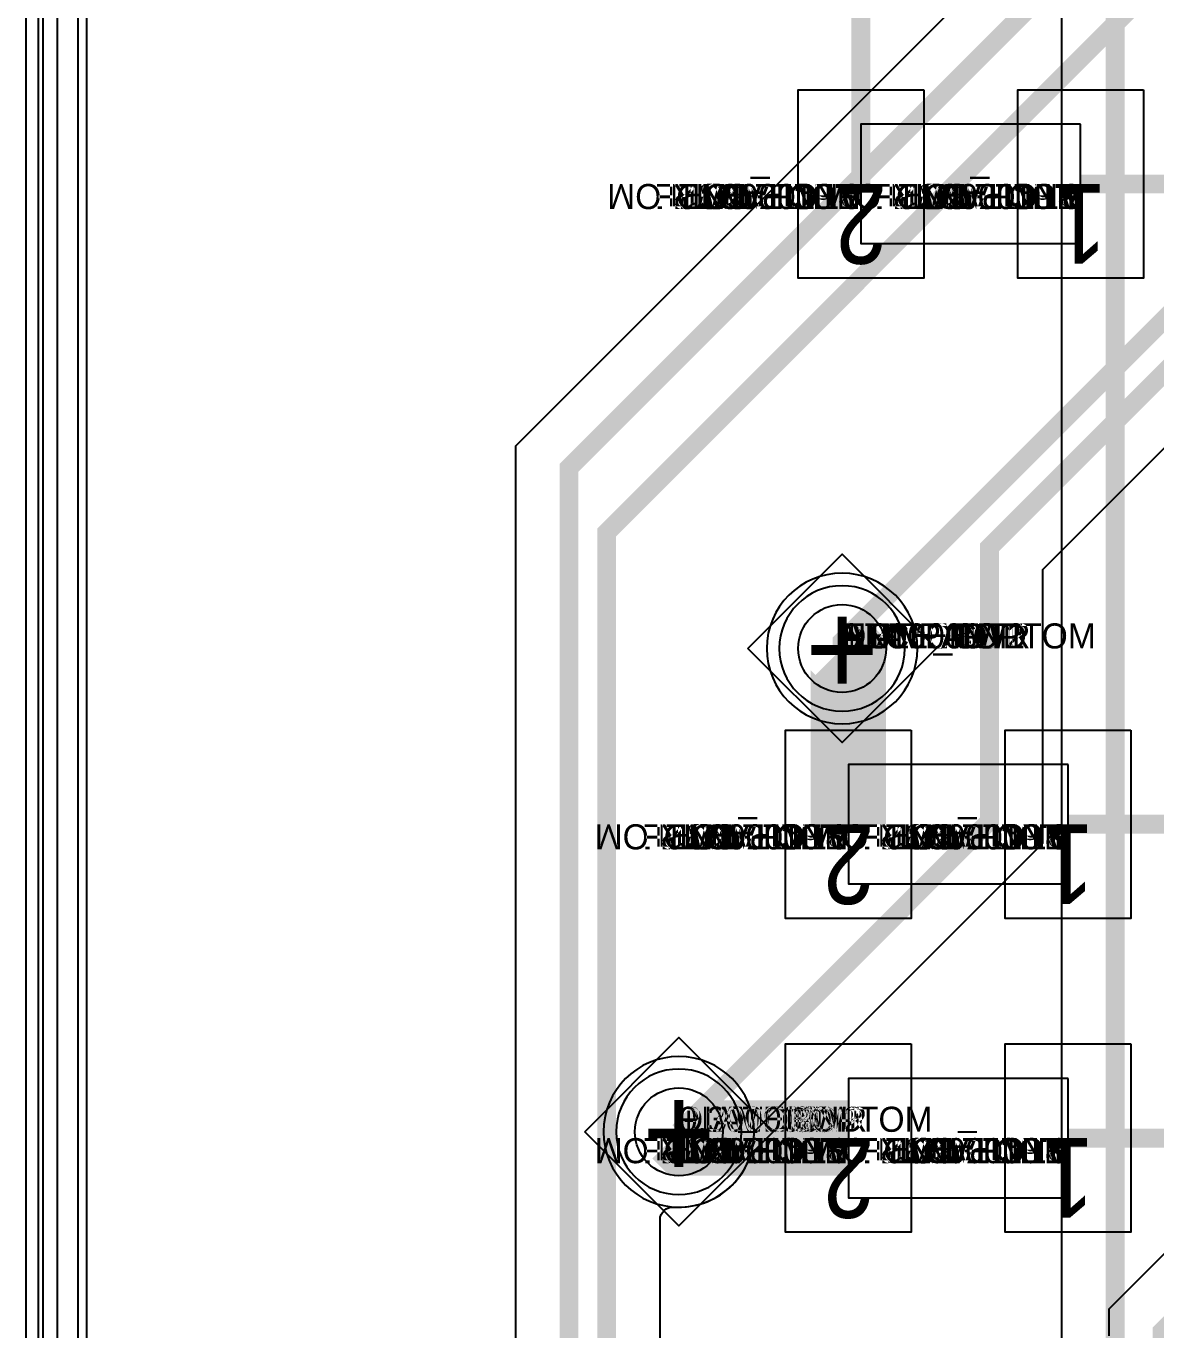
# Model space of a CAD drawing. Extents: x 0 to 323, y 0 to 320.
# Drawn here: x 0 to 9, y 44.57 to 54.96 of the extents above; entities that cross this region are included whole.
import ezdxf
from ezdxf.enums import TextEntityAlignment as Align

# ---------------------------------------------------------------- set-up
doc = ezdxf.new("R2010")
doc.units = 0
doc.header["$MEASUREMENT"] = 0
doc.layers.get('0').update_dxf_attribs({"linetype": 'CONTINUOUS'})
for name, color, linetype in [('BOARD_GEOMETRY_OUTLINE', 1, 'CONTINUOUS'), ('CDN_FIGURES', 7, 'CONTINUOUS'), ('ETCH_BOTTOM', 7, 'CONTINUOUS'), ('ETCH_GND', 3, 'CONTINUOUS'), ('ETCH_INT1', 4, 'CONTINUOUS'), ('ETCH_INT2', 5, 'CONTINUOUS'), ('ETCH_PWR', 6, 'CONTINUOUS'), ('ETCH_TOP', 2, 'CONTINUOUS'), ('MANUFACTURING_NCLEGEND-1-6', 8, 'CONTINUOUS'), ('PACKAGE_GEOMETRY_ASSEMBLY_TOP', 11, 'CONTINUOUS'), ('PACKAGE_GEOMETRY_PIN_NUMBER', 9, 'CONTINUOUS')]:
    doc.layers.add(name, color=color, linetype=linetype)

# ---------------------------------------------------------------- blocks, each defined once
blk = doc.blocks.new('PAD_INFO')
for tag in ['SHAPE_TYPE', 'PAD_HEIGHT', 'PAD_LAYER', 'PAD_TYPE', 'PAD_WIDTH']:
    blk.add_attdef(tag, (0, 0), '', height=0.2)
at = {"flags": 2}
blk.add_attdef('CDN_TYPE', (0, 0), '', height=0.2, dxfattribs=at)
blk = doc.blocks.new('DRILL_INFO')
at = {"flags": 2}
blk.add_attdef('CDN_TYPE', (0, 0), '', height=0.2, dxfattribs=at)
for tag in ['FSHAPE', 'FCHAR', 'DRILL_HEIGHT', 'DIAMETER', 'PLATED', 'DRILL_WIDTH']:
    blk.add_attdef(tag, (0, 0), '', height=0.2)
blk = doc.blocks.new('VIA0700X0300')
at = {"layer": 'ETCH_BOTTOM'}
blk.add_circle((0, 0), 0.35, dxfattribs=at)
at = {"layer": 'ETCH_GND'}
blk.add_circle((0, 0), 0.35, dxfattribs=at)
at = {"layer": 'ETCH_INT1'}
blk.add_circle((0, 0), 0.35, dxfattribs=at)
at = {"layer": 'ETCH_INT2'}
blk.add_circle((0, 0), 0.35, dxfattribs=at)
at = {"layer": 'ETCH_PWR'}
blk.add_circle((0, 0), 0.35, dxfattribs=at)
at = {"layer": 'ETCH_TOP'}
blk.add_circle((0, 0), 0.35, dxfattribs=at)
ref = blk.add_blockref('PAD_INFO', (0, 0))
ref.add_attrib('PAD_LAYER', 'ETCH_TOP', (0, 0), dxfattribs={"height": 0.2})
ref.add_attrib('SHAPE_TYPE', 'NULL', (0, 0), dxfattribs={"height": 0.2})
ref.add_attrib('PAD_TYPE', 'ANTIPAD', (0, 0), dxfattribs={"height": 0.2})
ref.add_attrib('PAD_WIDTH', '0.000000', (0, 0), dxfattribs={"height": 0.2})
ref.add_attrib('PAD_HEIGHT', '0.000000', (0, 0), dxfattribs={"height": 0.2})
ref = blk.add_blockref('PAD_INFO', (0, 0))
ref.add_attrib('PAD_LAYER', 'ETCH_GND', (0, 0), dxfattribs={"height": 0.2})
ref.add_attrib('SHAPE_TYPE', 'NULL', (0, 0), dxfattribs={"height": 0.2})
ref.add_attrib('PAD_TYPE', 'ANTIPAD', (0, 0), dxfattribs={"height": 0.2})
ref.add_attrib('PAD_WIDTH', '0.000000', (0, 0), dxfattribs={"height": 0.2})
ref.add_attrib('PAD_HEIGHT', '0.000000', (0, 0), dxfattribs={"height": 0.2})
ref = blk.add_blockref('PAD_INFO', (0, 0))
ref.add_attrib('PAD_LAYER', 'ETCH_INT1', (0, 0), dxfattribs={"height": 0.2})
ref.add_attrib('SHAPE_TYPE', 'NULL', (0, 0), dxfattribs={"height": 0.2})
ref.add_attrib('PAD_TYPE', 'ANTIPAD', (0, 0), dxfattribs={"height": 0.2})
ref.add_attrib('PAD_WIDTH', '0.000000', (0, 0), dxfattribs={"height": 0.2})
ref.add_attrib('PAD_HEIGHT', '0.000000', (0, 0), dxfattribs={"height": 0.2})
ref = blk.add_blockref('PAD_INFO', (0, 0))
ref.add_attrib('PAD_LAYER', 'ETCH_INT2', (0, 0), dxfattribs={"height": 0.2})
ref.add_attrib('SHAPE_TYPE', 'NULL', (0, 0), dxfattribs={"height": 0.2})
ref.add_attrib('PAD_TYPE', 'ANTIPAD', (0, 0), dxfattribs={"height": 0.2})
ref.add_attrib('PAD_WIDTH', '0.000000', (0, 0), dxfattribs={"height": 0.2})
ref.add_attrib('PAD_HEIGHT', '0.000000', (0, 0), dxfattribs={"height": 0.2})
ref = blk.add_blockref('PAD_INFO', (0, 0))
ref.add_attrib('PAD_LAYER', 'ETCH_PWR', (0, 0), dxfattribs={"height": 0.2})
ref.add_attrib('SHAPE_TYPE', 'NULL', (0, 0), dxfattribs={"height": 0.2})
ref.add_attrib('PAD_TYPE', 'ANTIPAD', (0, 0), dxfattribs={"height": 0.2})
ref.add_attrib('PAD_WIDTH', '0.000000', (0, 0), dxfattribs={"height": 0.2})
ref.add_attrib('PAD_HEIGHT', '0.000000', (0, 0), dxfattribs={"height": 0.2})
ref = blk.add_blockref('PAD_INFO', (0, 0))
ref.add_attrib('PAD_LAYER', 'ETCH_BOTTOM', (0, 0), dxfattribs={"height": 0.2})
ref.add_attrib('SHAPE_TYPE', 'NULL', (0, 0), dxfattribs={"height": 0.2})
ref.add_attrib('PAD_TYPE', 'ANTIPAD', (0, 0), dxfattribs={"height": 0.2})
ref.add_attrib('PAD_WIDTH', '0.000000', (0, 0), dxfattribs={"height": 0.2})
ref.add_attrib('PAD_HEIGHT', '0.000000', (0, 0), dxfattribs={"height": 0.2})
ref = blk.add_blockref('PAD_INFO', (0, 0))
ref.add_attrib('PAD_LAYER', 'ETCH_TOP', (0, 0), dxfattribs={"height": 0.2})
ref.add_attrib('SHAPE_TYPE', 'NULL', (0, 0), dxfattribs={"height": 0.2})
ref.add_attrib('PAD_TYPE', 'THERMAL', (0, 0), dxfattribs={"height": 0.2})
ref.add_attrib('PAD_WIDTH', '0.000000', (0, 0), dxfattribs={"height": 0.2})
ref.add_attrib('PAD_HEIGHT', '0.000000', (0, 0), dxfattribs={"height": 0.2})
ref = blk.add_blockref('PAD_INFO', (0, 0))
ref.add_attrib('PAD_LAYER', 'ETCH_GND', (0, 0), dxfattribs={"height": 0.2})
ref.add_attrib('SHAPE_TYPE', 'NULL', (0, 0), dxfattribs={"height": 0.2})
ref.add_attrib('PAD_TYPE', 'THERMAL', (0, 0), dxfattribs={"height": 0.2})
ref.add_attrib('PAD_WIDTH', '0.000000', (0, 0), dxfattribs={"height": 0.2})
ref.add_attrib('PAD_HEIGHT', '0.000000', (0, 0), dxfattribs={"height": 0.2})
ref = blk.add_blockref('PAD_INFO', (0, 0))
ref.add_attrib('PAD_LAYER', 'ETCH_INT1', (0, 0), dxfattribs={"height": 0.2})
ref.add_attrib('SHAPE_TYPE', 'NULL', (0, 0), dxfattribs={"height": 0.2})
ref.add_attrib('PAD_TYPE', 'THERMAL', (0, 0), dxfattribs={"height": 0.2})
ref.add_attrib('PAD_WIDTH', '0.000000', (0, 0), dxfattribs={"height": 0.2})
ref.add_attrib('PAD_HEIGHT', '0.000000', (0, 0), dxfattribs={"height": 0.2})
ref = blk.add_blockref('PAD_INFO', (0, 0))
ref.add_attrib('PAD_LAYER', 'ETCH_INT2', (0, 0), dxfattribs={"height": 0.2})
ref.add_attrib('SHAPE_TYPE', 'NULL', (0, 0), dxfattribs={"height": 0.2})
ref.add_attrib('PAD_TYPE', 'THERMAL', (0, 0), dxfattribs={"height": 0.2})
ref.add_attrib('PAD_WIDTH', '0.000000', (0, 0), dxfattribs={"height": 0.2})
ref.add_attrib('PAD_HEIGHT', '0.000000', (0, 0), dxfattribs={"height": 0.2})
ref = blk.add_blockref('PAD_INFO', (0, 0))
ref.add_attrib('PAD_LAYER', 'ETCH_PWR', (0, 0), dxfattribs={"height": 0.2})
ref.add_attrib('SHAPE_TYPE', 'NULL', (0, 0), dxfattribs={"height": 0.2})
ref.add_attrib('PAD_TYPE', 'THERMAL', (0, 0), dxfattribs={"height": 0.2})
ref.add_attrib('PAD_WIDTH', '0.000000', (0, 0), dxfattribs={"height": 0.2})
ref.add_attrib('PAD_HEIGHT', '0.000000', (0, 0), dxfattribs={"height": 0.2})
ref = blk.add_blockref('PAD_INFO', (0, 0))
ref.add_attrib('PAD_LAYER', 'ETCH_BOTTOM', (0, 0), dxfattribs={"height": 0.2})
ref.add_attrib('SHAPE_TYPE', 'NULL', (0, 0), dxfattribs={"height": 0.2})
ref.add_attrib('PAD_TYPE', 'THERMAL', (0, 0), dxfattribs={"height": 0.2})
ref.add_attrib('PAD_WIDTH', '0.000000', (0, 0), dxfattribs={"height": 0.2})
ref.add_attrib('PAD_HEIGHT', '0.000000', (0, 0), dxfattribs={"height": 0.2})
ref = blk.add_blockref('PAD_INFO', (0, 0))
ref.add_attrib('PAD_LAYER', 'ETCH_TOP', (0, 0), dxfattribs={"height": 0.2})
ref.add_attrib('SHAPE_TYPE', 'CIRCLE', (0, 0), dxfattribs={"height": 0.2})
ref.add_attrib('PAD_TYPE', 'REGULAR', (0, 0), dxfattribs={"height": 0.2})
ref.add_attrib('PAD_WIDTH', '0.700000', (0, 0), dxfattribs={"height": 0.2})
ref.add_attrib('PAD_HEIGHT', '0.700000', (0, 0), dxfattribs={"height": 0.2})
ref = blk.add_blockref('PAD_INFO', (0, 0))
ref.add_attrib('PAD_LAYER', 'ETCH_GND', (0, 0), dxfattribs={"height": 0.2})
ref.add_attrib('SHAPE_TYPE', 'CIRCLE', (0, 0), dxfattribs={"height": 0.2})
ref.add_attrib('PAD_TYPE', 'REGULAR', (0, 0), dxfattribs={"height": 0.2})
ref.add_attrib('PAD_WIDTH', '0.700000', (0, 0), dxfattribs={"height": 0.2})
ref.add_attrib('PAD_HEIGHT', '0.700000', (0, 0), dxfattribs={"height": 0.2})
ref = blk.add_blockref('PAD_INFO', (0, 0))
ref.add_attrib('PAD_LAYER', 'ETCH_INT1', (0, 0), dxfattribs={"height": 0.2})
ref.add_attrib('SHAPE_TYPE', 'CIRCLE', (0, 0), dxfattribs={"height": 0.2})
ref.add_attrib('PAD_TYPE', 'REGULAR', (0, 0), dxfattribs={"height": 0.2})
ref.add_attrib('PAD_WIDTH', '0.700000', (0, 0), dxfattribs={"height": 0.2})
ref.add_attrib('PAD_HEIGHT', '0.700000', (0, 0), dxfattribs={"height": 0.2})
ref = blk.add_blockref('PAD_INFO', (0, 0))
ref.add_attrib('PAD_LAYER', 'ETCH_INT2', (0, 0), dxfattribs={"height": 0.2})
ref.add_attrib('SHAPE_TYPE', 'CIRCLE', (0, 0), dxfattribs={"height": 0.2})
ref.add_attrib('PAD_TYPE', 'REGULAR', (0, 0), dxfattribs={"height": 0.2})
ref.add_attrib('PAD_WIDTH', '0.700000', (0, 0), dxfattribs={"height": 0.2})
ref.add_attrib('PAD_HEIGHT', '0.700000', (0, 0), dxfattribs={"height": 0.2})
ref = blk.add_blockref('PAD_INFO', (0, 0))
ref.add_attrib('PAD_LAYER', 'ETCH_PWR', (0, 0), dxfattribs={"height": 0.2})
ref.add_attrib('SHAPE_TYPE', 'CIRCLE', (0, 0), dxfattribs={"height": 0.2})
ref.add_attrib('PAD_TYPE', 'REGULAR', (0, 0), dxfattribs={"height": 0.2})
ref.add_attrib('PAD_WIDTH', '0.700000', (0, 0), dxfattribs={"height": 0.2})
ref.add_attrib('PAD_HEIGHT', '0.700000', (0, 0), dxfattribs={"height": 0.2})
ref = blk.add_blockref('PAD_INFO', (0, 0))
ref.add_attrib('PAD_LAYER', 'ETCH_BOTTOM', (0, 0), dxfattribs={"height": 0.2})
ref.add_attrib('SHAPE_TYPE', 'CIRCLE', (0, 0), dxfattribs={"height": 0.2})
ref.add_attrib('PAD_TYPE', 'REGULAR', (0, 0), dxfattribs={"height": 0.2})
ref.add_attrib('PAD_WIDTH', '0.700000', (0, 0), dxfattribs={"height": 0.2})
ref.add_attrib('PAD_HEIGHT', '0.700000', (0, 0), dxfattribs={"height": 0.2})
ref = blk.add_blockref('DRILL_INFO', (0, 0))
ref.add_attrib('DIAMETER', '0.300000', (0, 0), dxfattribs={"height": 0.2})
ref.add_attrib('PLATED', 'PLATED', (0, 0), dxfattribs={"height": 0.2})
ref.add_attrib('FSHAPE', 'DIAMOND', (0, 0), dxfattribs={"height": 0.2})
ref.add_attrib('FCHAR', '+', (0, 0), dxfattribs={"height": 0.2})
ref.add_attrib('DRILL_WIDTH', '1.500000', (0, 0), dxfattribs={"height": 0.2})
ref.add_attrib('DRILL_HEIGHT', '1.500000', (0, 0), dxfattribs={"height": 0.2})
for tag in ['CDN_TYPE', 'PIN']:
    blk.add_attdef(tag, (0, 0), '', height=0.2)
at = {"flags": 2}
for tag in ['PSTKNAME', 'BBV']:
    blk.add_attdef(tag, (0, 0), '', height=0.2, dxfattribs=at)
blk = doc.blocks.new('FIGURE_DIAMOND')
at = {"layer": 'CDN_FIGURES'}
blk.add_lwpolyline([(-0.5, 0), (0, 0.5), (0.5, 0), (0, -0.5)], close=True, dxfattribs=at)
blk = doc.blocks.new('RC1000X1500TS')
at = {"layer": 'ETCH_TOP'}
blk.add_lwpolyline([(-0.5, -0.75), (-0.5, 0.75), (0.5, 0.75), (0.5, -0.75)], close=True, dxfattribs=at)
ref = blk.add_blockref('PAD_INFO', (0, 0))
ref.add_attrib('PAD_LAYER', 'ETCH_TOP', (0, 0), dxfattribs={"height": 0.2})
ref.add_attrib('SHAPE_TYPE', 'NULL', (0, 0), dxfattribs={"height": 0.2})
ref.add_attrib('PAD_TYPE', 'ANTIPAD', (0, 0), dxfattribs={"height": 0.2})
ref.add_attrib('PAD_WIDTH', '0.000000', (0, 0), dxfattribs={"height": 0.2})
ref.add_attrib('PAD_HEIGHT', '0.000000', (0, 0), dxfattribs={"height": 0.2})
ref = blk.add_blockref('PAD_INFO', (0, 0))
ref.add_attrib('PAD_LAYER', 'ETCH_GND', (0, 0), dxfattribs={"height": 0.2})
ref.add_attrib('SHAPE_TYPE', 'NULL', (0, 0), dxfattribs={"height": 0.2})
ref.add_attrib('PAD_TYPE', 'ANTIPAD', (0, 0), dxfattribs={"height": 0.2})
ref.add_attrib('PAD_WIDTH', '0.000000', (0, 0), dxfattribs={"height": 0.2})
ref.add_attrib('PAD_HEIGHT', '0.000000', (0, 0), dxfattribs={"height": 0.2})
ref = blk.add_blockref('PAD_INFO', (0, 0))
ref.add_attrib('PAD_LAYER', 'ETCH_INT1', (0, 0), dxfattribs={"height": 0.2})
ref.add_attrib('SHAPE_TYPE', 'NULL', (0, 0), dxfattribs={"height": 0.2})
ref.add_attrib('PAD_TYPE', 'ANTIPAD', (0, 0), dxfattribs={"height": 0.2})
ref.add_attrib('PAD_WIDTH', '0.000000', (0, 0), dxfattribs={"height": 0.2})
ref.add_attrib('PAD_HEIGHT', '0.000000', (0, 0), dxfattribs={"height": 0.2})
ref = blk.add_blockref('PAD_INFO', (0, 0))
ref.add_attrib('PAD_LAYER', 'ETCH_INT2', (0, 0), dxfattribs={"height": 0.2})
ref.add_attrib('SHAPE_TYPE', 'NULL', (0, 0), dxfattribs={"height": 0.2})
ref.add_attrib('PAD_TYPE', 'ANTIPAD', (0, 0), dxfattribs={"height": 0.2})
ref.add_attrib('PAD_WIDTH', '0.000000', (0, 0), dxfattribs={"height": 0.2})
ref.add_attrib('PAD_HEIGHT', '0.000000', (0, 0), dxfattribs={"height": 0.2})
ref = blk.add_blockref('PAD_INFO', (0, 0))
ref.add_attrib('PAD_LAYER', 'ETCH_PWR', (0, 0), dxfattribs={"height": 0.2})
ref.add_attrib('SHAPE_TYPE', 'NULL', (0, 0), dxfattribs={"height": 0.2})
ref.add_attrib('PAD_TYPE', 'ANTIPAD', (0, 0), dxfattribs={"height": 0.2})
ref.add_attrib('PAD_WIDTH', '0.000000', (0, 0), dxfattribs={"height": 0.2})
ref.add_attrib('PAD_HEIGHT', '0.000000', (0, 0), dxfattribs={"height": 0.2})
ref = blk.add_blockref('PAD_INFO', (0, 0))
ref.add_attrib('PAD_LAYER', 'ETCH_BOTTOM', (0, 0), dxfattribs={"height": 0.2})
ref.add_attrib('SHAPE_TYPE', 'NULL', (0, 0), dxfattribs={"height": 0.2})
ref.add_attrib('PAD_TYPE', 'ANTIPAD', (0, 0), dxfattribs={"height": 0.2})
ref.add_attrib('PAD_WIDTH', '0.000000', (0, 0), dxfattribs={"height": 0.2})
ref.add_attrib('PAD_HEIGHT', '0.000000', (0, 0), dxfattribs={"height": 0.2})
ref = blk.add_blockref('PAD_INFO', (0, 0))
ref.add_attrib('PAD_LAYER', 'ETCH_TOP', (0, 0), dxfattribs={"height": 0.2})
ref.add_attrib('SHAPE_TYPE', 'NULL', (0, 0), dxfattribs={"height": 0.2})
ref.add_attrib('PAD_TYPE', 'THERMAL', (0, 0), dxfattribs={"height": 0.2})
ref.add_attrib('PAD_WIDTH', '0.000000', (0, 0), dxfattribs={"height": 0.2})
ref.add_attrib('PAD_HEIGHT', '0.000000', (0, 0), dxfattribs={"height": 0.2})
ref = blk.add_blockref('PAD_INFO', (0, 0))
ref.add_attrib('PAD_LAYER', 'ETCH_GND', (0, 0), dxfattribs={"height": 0.2})
ref.add_attrib('SHAPE_TYPE', 'NULL', (0, 0), dxfattribs={"height": 0.2})
ref.add_attrib('PAD_TYPE', 'THERMAL', (0, 0), dxfattribs={"height": 0.2})
ref.add_attrib('PAD_WIDTH', '0.000000', (0, 0), dxfattribs={"height": 0.2})
ref.add_attrib('PAD_HEIGHT', '0.000000', (0, 0), dxfattribs={"height": 0.2})
ref = blk.add_blockref('PAD_INFO', (0, 0))
ref.add_attrib('PAD_LAYER', 'ETCH_INT1', (0, 0), dxfattribs={"height": 0.2})
ref.add_attrib('SHAPE_TYPE', 'NULL', (0, 0), dxfattribs={"height": 0.2})
ref.add_attrib('PAD_TYPE', 'THERMAL', (0, 0), dxfattribs={"height": 0.2})
ref.add_attrib('PAD_WIDTH', '0.000000', (0, 0), dxfattribs={"height": 0.2})
ref.add_attrib('PAD_HEIGHT', '0.000000', (0, 0), dxfattribs={"height": 0.2})
ref = blk.add_blockref('PAD_INFO', (0, 0))
ref.add_attrib('PAD_LAYER', 'ETCH_INT2', (0, 0), dxfattribs={"height": 0.2})
ref.add_attrib('SHAPE_TYPE', 'NULL', (0, 0), dxfattribs={"height": 0.2})
ref.add_attrib('PAD_TYPE', 'THERMAL', (0, 0), dxfattribs={"height": 0.2})
ref.add_attrib('PAD_WIDTH', '0.000000', (0, 0), dxfattribs={"height": 0.2})
ref.add_attrib('PAD_HEIGHT', '0.000000', (0, 0), dxfattribs={"height": 0.2})
ref = blk.add_blockref('PAD_INFO', (0, 0))
ref.add_attrib('PAD_LAYER', 'ETCH_PWR', (0, 0), dxfattribs={"height": 0.2})
ref.add_attrib('SHAPE_TYPE', 'NULL', (0, 0), dxfattribs={"height": 0.2})
ref.add_attrib('PAD_TYPE', 'THERMAL', (0, 0), dxfattribs={"height": 0.2})
ref.add_attrib('PAD_WIDTH', '0.000000', (0, 0), dxfattribs={"height": 0.2})
ref.add_attrib('PAD_HEIGHT', '0.000000', (0, 0), dxfattribs={"height": 0.2})
ref = blk.add_blockref('PAD_INFO', (0, 0))
ref.add_attrib('PAD_LAYER', 'ETCH_BOTTOM', (0, 0), dxfattribs={"height": 0.2})
ref.add_attrib('SHAPE_TYPE', 'NULL', (0, 0), dxfattribs={"height": 0.2})
ref.add_attrib('PAD_TYPE', 'THERMAL', (0, 0), dxfattribs={"height": 0.2})
ref.add_attrib('PAD_WIDTH', '0.000000', (0, 0), dxfattribs={"height": 0.2})
ref.add_attrib('PAD_HEIGHT', '0.000000', (0, 0), dxfattribs={"height": 0.2})
ref = blk.add_blockref('PAD_INFO', (0, 0))
ref.add_attrib('PAD_LAYER', 'ETCH_GND', (0, 0), dxfattribs={"height": 0.2})
ref.add_attrib('SHAPE_TYPE', 'NULL', (0, 0), dxfattribs={"height": 0.2})
ref.add_attrib('PAD_TYPE', 'REGULAR', (0, 0), dxfattribs={"height": 0.2})
ref.add_attrib('PAD_WIDTH', '0.000000', (0, 0), dxfattribs={"height": 0.2})
ref.add_attrib('PAD_HEIGHT', '0.000000', (0, 0), dxfattribs={"height": 0.2})
ref = blk.add_blockref('PAD_INFO', (0, 0))
ref.add_attrib('PAD_LAYER', 'ETCH_INT1', (0, 0), dxfattribs={"height": 0.2})
ref.add_attrib('SHAPE_TYPE', 'NULL', (0, 0), dxfattribs={"height": 0.2})
ref.add_attrib('PAD_TYPE', 'REGULAR', (0, 0), dxfattribs={"height": 0.2})
ref.add_attrib('PAD_WIDTH', '0.000000', (0, 0), dxfattribs={"height": 0.2})
ref.add_attrib('PAD_HEIGHT', '0.000000', (0, 0), dxfattribs={"height": 0.2})
ref = blk.add_blockref('PAD_INFO', (0, 0))
ref.add_attrib('PAD_LAYER', 'ETCH_INT2', (0, 0), dxfattribs={"height": 0.2})
ref.add_attrib('SHAPE_TYPE', 'NULL', (0, 0), dxfattribs={"height": 0.2})
ref.add_attrib('PAD_TYPE', 'REGULAR', (0, 0), dxfattribs={"height": 0.2})
ref.add_attrib('PAD_WIDTH', '0.000000', (0, 0), dxfattribs={"height": 0.2})
ref.add_attrib('PAD_HEIGHT', '0.000000', (0, 0), dxfattribs={"height": 0.2})
ref = blk.add_blockref('PAD_INFO', (0, 0))
ref.add_attrib('PAD_LAYER', 'ETCH_PWR', (0, 0), dxfattribs={"height": 0.2})
ref.add_attrib('SHAPE_TYPE', 'NULL', (0, 0), dxfattribs={"height": 0.2})
ref.add_attrib('PAD_TYPE', 'REGULAR', (0, 0), dxfattribs={"height": 0.2})
ref.add_attrib('PAD_WIDTH', '0.000000', (0, 0), dxfattribs={"height": 0.2})
ref.add_attrib('PAD_HEIGHT', '0.000000', (0, 0), dxfattribs={"height": 0.2})
ref = blk.add_blockref('PAD_INFO', (0, 0))
ref.add_attrib('PAD_LAYER', 'ETCH_BOTTOM', (0, 0), dxfattribs={"height": 0.2})
ref.add_attrib('SHAPE_TYPE', 'NULL', (0, 0), dxfattribs={"height": 0.2})
ref.add_attrib('PAD_TYPE', 'REGULAR', (0, 0), dxfattribs={"height": 0.2})
ref.add_attrib('PAD_WIDTH', '0.000000', (0, 0), dxfattribs={"height": 0.2})
ref.add_attrib('PAD_HEIGHT', '0.000000', (0, 0), dxfattribs={"height": 0.2})
ref = blk.add_blockref('DRILL_INFO', (0, 0))
ref.add_attrib('DIAMETER', '0.000000', (0, 0), dxfattribs={"height": 0.2})
ref.add_attrib('PLATED', 'PLATED', (0, 0), dxfattribs={"height": 0.2})
ref.add_attrib('FSHAPE', 'NULL', (0, 0), dxfattribs={"height": 0.2})
ref.add_attrib('DRILL_WIDTH', '0.000000', (0, 0), dxfattribs={"height": 0.2})
ref.add_attrib('DRILL_HEIGHT', '0.000000', (0, 0), dxfattribs={"height": 0.2})
ref = blk.add_blockref('PAD_INFO', (0, 0))
ref.add_attrib('PAD_LAYER', 'ETCH_TOP', (0, 0), dxfattribs={"height": 0.2})
ref.add_attrib('SHAPE_TYPE', 'RECTANGLE', (0, 0), dxfattribs={"height": 0.2})
ref.add_attrib('PAD_TYPE', 'REGULAR', (0, 0), dxfattribs={"height": 0.2})
ref.add_attrib('PAD_WIDTH', '1.000000', (0, 0), dxfattribs={"height": 0.2})
ref.add_attrib('PAD_HEIGHT', '1.500000', (0, 0), dxfattribs={"height": 0.2})
for tag in ['CDN_TYPE', 'PIN']:
    blk.add_attdef(tag, (0, 0), '', height=0.2)
at = {"flags": 2}
for tag in ['PSTKNAME', 'BBV']:
    blk.add_attdef(tag, (0, 0), '', height=0.2, dxfattribs=at)
blk = doc.blocks.new('F56')
at = {"layer": 'PACKAGE_GEOMETRY_ASSEMBLY_TOP'}
blk.add_lwpolyline([(0, -0.475), (1.75, -0.475), (1.75, 0.475), (0, 0.475)], close=True, dxfattribs=at)
at = {"layer": 'ETCH_TOP'}
ref = blk.add_blockref('RC1000X1500TS', (0, 0), dxfattribs=at)
ref.add_attrib('CDN_TYPE', 'PIN', (0, 0), dxfattribs={"height": 0.2})
ref.add_attrib('PIN', '1', (0, 0), dxfattribs={"height": 0.2})
ref = blk.add_blockref('RC1000X1500TS', (1.75, 0), dxfattribs=at)
ref.add_attrib('CDN_TYPE', 'PIN', (0, 0), dxfattribs={"height": 0.2})
ref.add_attrib('PIN', '2', (0, 0), dxfattribs={"height": 0.2})
at = {"flags": 2}
for tag in ['SYMBOL_TYPE', 'CDN_TYPE', 'REFDES']:
    blk.add_attdef(tag, (0, 0), '', height=0.2, dxfattribs=at)

msp = doc.modelspace()

# ---------------------------------------------------------------- linework, layer by layer
at = {"layer": 'BOARD_GEOMETRY_OUTLINE'}
msp.add_lwpolyline([(0, 116.6), (0, 118.2), (190.2, 118.2), (190.2, 0), (0, 0), (0, 118.2)], dxfattribs=at)
at = {"layer": 'ETCH_BOTTOM'}
msp.add_lwpolyline([(0.135, 0.375), (0.135, 117.746), (189.669, 117.746), (189.669, 0.375)], close=True, dxfattribs=at)
for points, format in [([(53.162, 5.149), (50.205, 5.149), (48.746, 3.69), (11.318, 3.69), (9.779, 5.229, 0.590049), (9.608, 5.18), (9.608, 5.18, -5.885002), (9.332, 7.609, 0.796993), (9.525, 7.653), (9.525, 9.374), (3.9, 14.999), (3.9, 51.614), (18.136, 65.85), (18.964, 65.85), (19.177, 65.638, 0.668179), (19.35, 65.709), (19.35, 68.195), (18.946, 68.195), (18.199, 67.448), (13.79, 67.448), (10.75, 70.488), (10.75, 105.042)], "xyb"), ([(39.485, 70.543, 0.15, 0.15, 0), (39.485, 70.015, 0.15, 0.15, 0), (39.185, 69.715, 0.15, 0.15, 0), (31.539, 69.715, 0.15, 0.15, 0), (24.449, 62.625, 0.15, 0.15, 0), (19.07, 62.625, 0.15, 0.15, 0), (6.5, 50.055, 0.15, 0.15, 0), (6.5, 50, 0.15, 0.15, 0)], "xyseb"), ([(42.025, 70.215, 0.15, 0.15, 0), (42.025, 68.212, 0.15, 0.15, 0), (41.33, 67.517, 0.15, 0.15, 0), (41.33, 66.92, 0.15, 0.15, 0), (40.993, 66.583, 0.15, 0.15, 0), (40.396, 66.583, 0.15, 0.15, 0), (39.654, 65.841, 0.15, 0.15, 0), (34.153, 65.841, 0.15, 0.15, 0), (33.525, 65.213, 0.15, 0.15, 0), (33.525, 62.707, 0.15, 0.15, 0), (33.393, 62.575, 0.15, 0.15, 0), (31.863, 62.575, 0.15, 0.15, 0), (16.389, 47.101, 0.15, 0.15, 0), (11.59, 47.101, 0.15, 0.15, 0), (9.05, 44.561, 0.15, 0.15, 0), (9.05, 44.35, 0.15, 0.15, 0), (6.65, 41.95, 0.15, 0.15, 0)], "xyseb"), ([(52.9, 8.445, 0.15, 0.15, 0), (48.57, 4.115, 0.15, 0.15, 0), (11.494, 4.115, 0.15, 0.15, 0), (9.95, 5.659, 0.15, 0.15, 0), (9.95, 9.55, 0.15, 0.15, 0), (4.325, 15.175, 0.15, 0.15, 0), (4.325, 51.438, 0.15, 0.15, 0), (18.312, 65.425, 0.15, 0.15, 0), (18.788, 65.425, 0.15, 0.15, 0), (19.125, 65.088, 0.15, 0.15, 0), (19.125, 64.162, 0.15, 0.15, 0), (19.712, 63.575, 0.15, 0.15, 0), (24.088, 63.575, 0.15, 0.15, 0), (25.8, 65.287, 0.15, 0.15, 0), (25.8, 68.35, 0.15, 0.15, 0)], "xyseb"), ([(40.755, 67.789, 0.15, 0.15, 0), (40.721, 67.755, 0.15, 0.15, 0), (33.518, 67.755, 0.15, 0.15, 0), (27.688, 61.925, 0.15, 0.15, 0), (18.794, 61.925, 0.15, 0.15, 0), (7.675, 50.806, 0.15, 0.15, 0), (7.675, 48.625, 0.15, 0.15, 0), (5.2, 46.15, 0.15, 0.15, 0)], "xyseb"), ([(5.05, 43.338), (5.05, 45.45, -0.434609), (5.159, 45.551, 0.424415), (5.8, 46.129), (5.8, 46.149), (8.1, 48.449), (8.1, 50.63), (10.688, 53.218, -0.569037), (10.857, 53.175, 1.683168), (12.285, 54.603, -0.569037), (12.242, 54.772), (18.97, 61.5), (25.6, 61.5, -0.434609), (25.701, 61.392, 1.071716), (26.899, 61.392, -0.434609), (27, 61.5), (27.864, 61.5), (33.694, 67.33)], "xyb"), ([(18.55, 64.85, 0.15, 0.15, 0), (4.625, 50.925, 0.15, 0.15, 0), (4.625, 43.162, 0.15, 0.15, 0), (8.112, 39.675, 0.15, 0.15, 0), (14.966, 39.675, 0.15, 0.15, 0), (15.676, 40.385, 0.15, 0.15, 0), (51.378, 40.385, 0.15, 0.15, 0), (65.225, 26.538, 0.15, 0.15, 0), (65.225, 25.275, 0.15, 0.15, 0), (64.6, 24.65, 0.15, 0.15, 0)], "xyseb"), ([(31.65, 62.963), (16.213, 47.526), (15.469, 47.526, -0.632647), (15.39, 47.692, 2.109642), (13.61, 47.692, -0.632647), (13.531, 47.526), (12.929, 47.526, -0.632647), (12.85, 47.692, 2.441504), (11.246, 47.518, -0.448627), (11.255, 47.367), (8.625, 44.737), (8.625, 44.526)], "xyb")]:
    msp.add_lwpolyline(points, format=format, dxfattribs=at)
at = {"layer": 'ETCH_GND'}
msp.add_lwpolyline([(189.5, 0.35), (0.1, 0.35), (0.1, 117.55), (189.5, 117.55)], close=True, dxfattribs=at)
for points in [[(7, 50, 1), (6, 50, 1)], [(5.7, 46.15, 1), (4.7, 46.15, 1)]]:
    msp.add_lwpolyline(points, format="xyb", close=True, dxfattribs=at)
at = {"layer": 'ETCH_INT1'}
msp.add_lwpolyline([(189.747, 0.331), (0.416, 0.331), (0.416, 117.577), (189.747, 117.577)], close=True, dxfattribs=at)
for points in [[(7.1, 50, 1), (5.9, 50, 1)], [(5.8, 46.15, 1), (4.6, 46.15, 1)]]:
    msp.add_lwpolyline(points, format="xyb", close=True, dxfattribs=at)
at = {"layer": 'ETCH_INT2'}
msp.add_lwpolyline([(189.88, 0.665), (0.485, 0.665), (0.485, 117.596), (189.88, 117.596)], close=True, dxfattribs=at)
msp.add_lwpolyline([(35.2, 15.8, 0.15, 0.15, 0), (15.691, 15.8, 0.15, 0.15, 0), (14.966, 16.525, 0.15, 0.15, 0), (11.784, 16.525, 0.15, 0.15, 0), (8.675, 19.634, 0.15, 0.15, 0), (8.675, 64.825, 0.15, 0.15, 0)], format="xyseb", dxfattribs=at)
msp.add_lwpolyline([(8.25, 19.458), (8.25, 64.499)], dxfattribs=at)
for points in [[(7, 50, 1), (6, 50, 1)], [(5.7, 46.15, 1), (4.7, 46.15, 1)]]:
    msp.add_lwpolyline(points, format="xyb", close=True, dxfattribs=at)
at = {"layer": 'ETCH_PWR'}
msp.add_lwpolyline([(63.65, 30.6), (46.4, 30.6), (42.25, 34.75), (31.8, 34.75), (29.7, 36.85), (0.25, 36.85), (0.25, 117.35)], dxfattribs=at)
for points in [[(7, 50, 1), (6, 50, 1)], [(5.7, 46.15, 1), (4.7, 46.15, 1)]]:
    msp.add_lwpolyline(points, format="xyb", close=True, dxfattribs=at)
at = {"layer": 'ETCH_TOP'}
for points in [[(35.716, 69.026, 0.15, 0.15, 0), (35.675, 68.985, 0.15, 0.15, 0), (35.675, 65.312, 0.15, 0.15, 0), (34.643, 64.28, 0.15, 0.15, 0), (34.167, 64.28, 0.15, 0.15, 0), (34.022, 64.425, 0.15, 0.15, 0), (31.387, 64.425, 0.15, 0.15, 0), (31.337, 64.375, 0.15, 0.15, 0), (24.438, 64.375, 0.15, 0.15, 0), (24.088, 64.725, 0.15, 0.15, 0), (22.474, 64.725, 0.15, 0.15, 0), (13.349, 55.6, 0.15, 0.15, 0), (6.65, 55.6, 0.15, 0.15, 0), (6.65, 53.7, 0.15, 0.15, 0)], [(14.5, 53.5, 0.15, 0.15, 0), (13.551, 53.5, 0.15, 0.15, 0), (12.426, 52.375, 0.15, 0.15, 0), (11.494, 52.375, 0.15, 0.15, 0), (10.169, 53.7, 0.15, 0.15, 0), (8.4, 53.7, 0.15, 0.15, 0)], [(6.55, 48.6, 0.6, 0.6, 0), (6.55, 49.95, 0.6, 0.6, 0), (6.5, 50, 0.6, 0.6, 0)], [(8.3, 48.6, 0.15, 0.15, 0), (10.549, 48.6, 0.15, 0.15, 0), (11.494, 49.545, 0.15, 0.15, 0), (13.375, 49.545, 0.15, 0.15, 0), (14.5, 48.42, 0.15, 0.15, 0)], [(8.3, 46.1, 0.15, 0.15, 0), (10.589, 46.1, 0.15, 0.15, 0), (11.494, 47.005, 0.15, 0.15, 0), (13.375, 47.005, 0.15, 0.15, 0), (14.5, 45.88, 0.15, 0.15, 0)], [(6.55, 46.1, 0.6, 0.6, 0), (5.25, 46.1, 0.6, 0.6, 0), (5.2, 46.15, 0.6, 0.6, 0)]]:
    msp.add_lwpolyline(points, format="xyseb", dxfattribs=at)

# ---------------------------------------------------------------- block references
at = {"rotation": 180}
for p in [(8.4, 53.7), (8.3, 48.6), (8.3, 46.1)]:
    msp.add_blockref('F56', p, dxfattribs=at)
at = {"layer": 'ETCH_TOP'}
for p in [(6.5, 50), (5.2, 46.15)]:
    msp.add_blockref('VIA0700X0300', p, dxfattribs=at)
at = {"layer": 'MANUFACTURING_NCLEGEND-1-6', "xscale": 1.5, "yscale": 1.5}
for p in [(6.5, 50), (5.2, 46.15)]:
    msp.add_blockref('FIGURE_DIAMOND', p, dxfattribs=at)

# ---------------------------------------------------------------- texts
at = {"layer": 'MANUFACTURING_NCLEGEND-1-6'}
for p in [(6.5, 50), (5.2, 46.15)]:
    msp.add_text('+', height=0.75, dxfattribs=at).set_placement(p, align=Align.MIDDLE_CENTER)
at = {"layer": 'PACKAGE_GEOMETRY_PIN_NUMBER', "width": 0.88}
for s, p in [('2', (6.65, 53.7)), ('1', (8.4, 53.7)), ('2', (6.55, 48.6)), ('1', (8.3, 48.6)), ('2', (6.55, 46.1)), ('1', (8.3, 46.1))]:
    msp.add_text(s, height=0.635, rotation=180, dxfattribs=at).set_placement(p, align=Align.CENTER)

doc.saveas('drawing.dxf')
